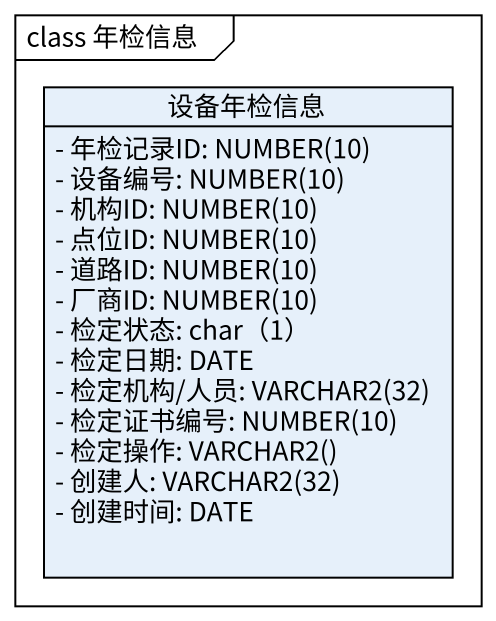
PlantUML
@startuml
mainframe class 年检信息
hide circle
hide empty members
skinparam classAttributeIconSize 0
class 设备年检信息 {
  {field} - 年检记录ID: NUMBER(10)
  {field} - 设备编号: NUMBER(10)
  {field} - 机构ID: NUMBER(10)
  {field} - 点位ID: NUMBER(10)
  {field} - 道路ID: NUMBER(10)
  {field} - 厂商ID: NUMBER(10)
  - 检定状态: char（1）
  - 检定日期: DATE
  {field} - 检定机构/人员: VARCHAR2(32)
  {field} - 检定证书编号: NUMBER(10)
  {field} - 检定操作: VARCHAR2()
  {field} - 创建人: VARCHAR2(32)
  - 创建时间: DATE
}
@enduml
